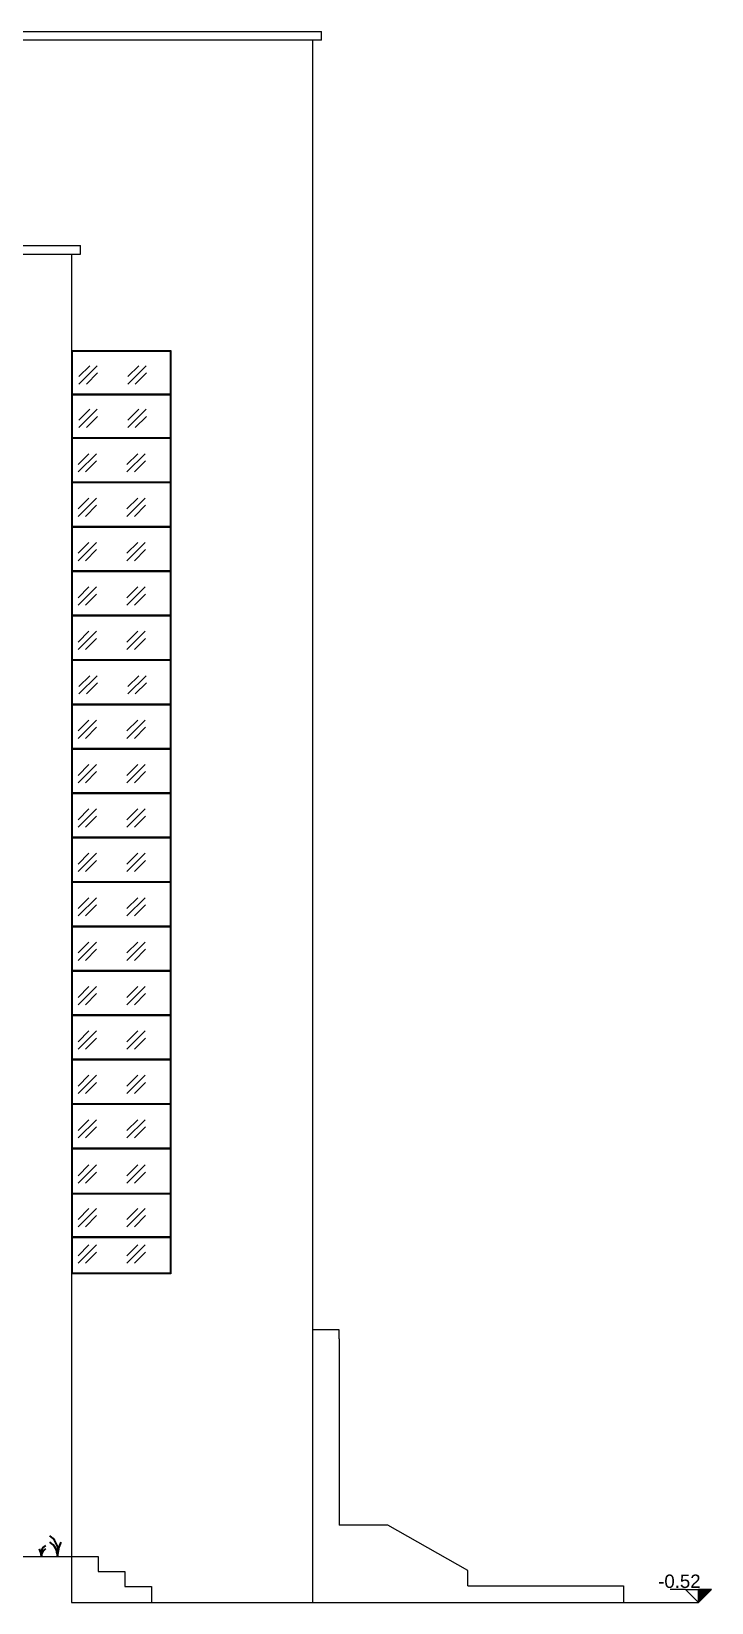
# Model space of a CAD drawing. Header units: millimetres. Extents: x 2459 to 3981, y 1231 to 4850.
# Drawn here: x 3703.95 to 3711.61, y 1240.85 to 1258.54 of the extents above; entities that cross this region are included whole.
import ezdxf

# ---------------------------------------------------------------- set-up
doc = ezdxf.new("R2010")
doc.units = ezdxf.units.MM
doc.layers.add('erbetta', color=7, linetype='Continuous', lineweight=40)
doc.styles.get("Standard").update_dxf_attribs({"font": 'arial.ttf'})

msp = doc.modelspace()

# ---------------------------------------------------------------- hatches: boundary and pattern name
at = {"ltscale": 0.01}
h = msp.add_hatch(color=256, dxfattribs=at)
h.dxf.hatch_style = 1
h.paths.add_polyline_path([(3711.459134, 1240.992715), (3711.606617, 1240.992715), (3711.459134, 1240.845233)])

# ---------------------------------------------------------------- linework, layer by layer
for p, q in [((3697.975604, 1258.537715), (3707.213072, 1258.536808)), ((3707.213072, 1258.437715), (3707.213072, 1258.536808)), ((3707.113072, 1258.437715), (3707.112278, 1243.915233)), ((3704.500078, 1256.02824), (3704.500078, 1256.12824)), ((3704.400078, 1254.9464, 0.831449), (3705.520078, 1254.9464, 0.809949)), ((3704.400078, 1254.9364, 0.831449), (3705.520078, 1254.9364, 0.809949)), ((3704.410078, 1244.545508, 1), (3704.410078, 1254.9364, 0.831257)), ((3704.400078, 1254.4564, 0.415724), (3705.520078, 1254.4564, 0.394225)), ((3704.400078, 1254.4464, 0.415724), (3705.520078, 1254.4464, 0.394225)), ((3704.400078, 1253.9664, 0.415724), (3705.520078, 1253.9664, 0.394225)), ((3704.400078, 1253.9564, 0.415724), (3705.520078, 1253.9564, 0.394225)), ((3704.400078, 1253.4664, 0.415724), (3705.520078, 1253.4664, 0.394225)), ((3704.400078, 1253.4564, 0.415724), (3705.520078, 1253.4564, 0.394225)), ((3704.400078, 1252.9664, 0.415724), (3705.520078, 1252.9664, 0.394225)), ((3704.400078, 1252.9564, 0.415724), (3705.520078, 1252.9564, 0.394225)), ((3704.400078, 1252.4664, 0.415724), (3705.520078, 1252.4664, 0.394225)), ((3704.400078, 1252.4564, 0.415724), (3705.520078, 1252.4564, 0.394225)), ((3704.400078, 1251.9664, 0.415724), (3705.520078, 1251.9664, 0.394225)), ((3704.400078, 1251.9564, 0.415724), (3705.520078, 1251.9564, 0.394225)), ((3704.400078, 1251.4664, 0.415724), (3705.520078, 1251.4664, 0.394225)), ((3704.400078, 1251.4564, 0.415724), (3705.520078, 1251.4564, 0.394225)), ((3704.400078, 1250.9664, 0.410063), (3705.520078, 1250.9664, 0.394225)), ((3704.400078, 1250.9564, 0.410063), (3705.520078, 1250.9564, 0.394225)), ((3704.400078, 1250.4664, 0.415724), (3705.510078, 1250.4664, 0.394416)), ((3704.400078, 1250.4564, 0.415724), (3705.510078, 1250.4564, 0.394416)), ((3704.400078, 1249.9664, 0.950319), (3705.510078, 1249.9664, 0.929011)), ((3704.400078, 1249.9564, 0.950319), (3705.510078, 1249.9564, 0.929011)), ((3704.400078, 1249.4664, 0.415724), (3705.510078, 1249.4664, 0.394416)), ((3704.400078, 1249.4564, 0.415724), (3705.510078, 1249.4564, 0.394416)), ((3704.400078, 1248.9664, 0.415724), (3705.520078, 1248.9664, 0.394225)), ((3704.400078, 1248.9564, 0.415724), (3705.520078, 1248.9564, 0.394225)), ((3704.400078, 1248.4664, 0.415724), (3705.520078, 1248.4664, 0.394225)), ((3704.400078, 1248.4564, 0.415724), (3705.520078, 1248.4564, 0.394225)), ((3704.400078, 1247.9664, 0.415724), (3705.520078, 1247.9664, 0.394225)), ((3704.400078, 1247.9564, 0.415724), (3705.520078, 1247.9564, 0.394225)), ((3704.400078, 1247.4664, 0.415724), (3705.520078, 1247.4664, 0.394225)), ((3704.400078, 1247.4564, 0.415724), (3705.520078, 1247.4564, 0.394225)), ((3704.400078, 1246.9664, 0.415724), (3705.520078, 1246.9664, 0.394225)), ((3704.400078, 1246.9564, 0.415724), (3705.520078, 1246.9564, 0.394225)), ((3704.400078, 1246.4664, 0.415724), (3705.520078, 1246.4664, 0.394225)), ((3704.400078, 1246.4564, 0.415724), (3705.520078, 1246.4564, 0.394225)), ((3704.400078, 1245.9664, 0.415724), (3705.520078, 1245.9664, 0.394225)), ((3704.400078, 1245.9564, 0.415724), (3705.520078, 1245.9564, 0.394225)), ((3704.400078, 1245.4564, 0.415724), (3705.520078, 1245.4564, 0.394225)), ((3704.400078, 1245.4464, 0.415724), (3705.520078, 1245.4464, 0.394225)), ((3704.400078, 1244.9664, 0.415724), (3705.520078, 1244.9664, 0.394225)), ((3704.400078, 1244.9564, 0.415724), (3705.520078, 1244.9564, 0.394225)), ((3705.520078, 1244.555508, 1), (3704.400078, 1244.555508, 1)), ((3705.520078, 1244.545508, 1), (3704.400078, 1244.545508, 1)), ((3707.412278, 1243.915233), (3707.112278, 1243.915233, 1)), ((3707.96172, 1241.715233), (3707.412278, 1241.715233)), ((3708.86172, 1241.035233), (3708.86172, 1241.205233)), ((3708.86172, 1241.035233), (3710.616462, 1241.035233)), ((3711.311652, 1240.992715), (3711.140341, 1240.992715)), ((3711.459134, 1240.845233), (3711.311652, 1240.992715)), ((3711.311652, 1240.992715), (3711.459134, 1240.992715)), ((3711.459134, 1240.845233), (3711.606617, 1240.992715)), ((3711.606617, 1240.992715), (3711.459134, 1240.992715)), ((3711.459134, 1240.845233), (3711.459134, 1240.992715))]:
    msp.add_line(p, q, dxfattribs=at)
at = {"linetype": 'Continuous', "ltscale": 0.01}
for p, q in [((3707.213072, 1258.437715), (3697.353824, 1258.437715)), ((3692.080078, 1256.12824), (3704.500078, 1256.12824)), ((3692.180078, 1256.02824), (3704.400078, 1256.02824)), ((3704.400078, 1256.02824), (3704.500078, 1256.02824)), ((3704.400078, 1256.02824), (3704.400078, 1240.845233)), ((3704.500078, 1256.02824), (3704.500078, 1256.12824)), ((3704.484321, 1254.567198, -1.13744), (3704.690027, 1254.772904, -1.13744)), ((3704.606571, 1254.772904, -1.13744), (3704.484321, 1254.650654, -1.13744)), ((3705.034321, 1254.567198, -1.13744), (3705.240027, 1254.772904, -1.13744)), ((3705.156571, 1254.772904, -1.13744), (3705.034321, 1254.650654, -1.13744)), ((3704.69321, 1254.692632, -1.13744), (3704.567776, 1254.567198, -1.13744)), ((3705.24321, 1254.692632, -1.13744), (3705.117776, 1254.567198, -1.13744)), ((3704.484321, 1254.077198, -0.693035), (3704.690027, 1254.282904, -0.693035)), ((3704.606571, 1254.282904, -0.693035), (3704.484321, 1254.160654, -0.693035)), ((3705.034321, 1254.077198, -0.693035), (3705.240027, 1254.282904, -0.693035)), ((3705.156571, 1254.282904, -0.693035), (3705.034321, 1254.160654, -0.693035)), ((3704.69321, 1254.202632, -0.693035), (3704.567776, 1254.077198, -0.693035)), ((3705.24321, 1254.202632, -0.693035), (3705.117776, 1254.077198, -0.693035)), ((3704.474321, 1253.577198, -0.692843), (3704.680027, 1253.782904, -0.692843)), ((3704.596571, 1253.782904, -0.692843), (3704.474321, 1253.660654, -0.692843)), ((3704.68321, 1253.702632, -0.692843), (3704.557776, 1253.577198, -0.692843)), ((3705.024321, 1253.577198, -0.692843), (3705.230027, 1253.782904, -0.692843)), ((3705.146571, 1253.782904, -0.692843), (3705.024321, 1253.660654, -0.692843)), ((3705.23321, 1253.702632, -0.692843), (3705.107776, 1253.577198, -0.692843)), ((3704.474321, 1253.077198, -0.158248), (3704.680027, 1253.282904, -0.158248)), ((3704.596571, 1253.282904, -0.158248), (3704.474321, 1253.160654, -0.158248)), ((3704.68321, 1253.202632, -0.158248), (3704.557776, 1253.077198, -0.158248)), ((3705.024321, 1253.077198, -0.158248), (3705.230027, 1253.282904, -0.158248)), ((3705.146571, 1253.282904, -0.158248), (3705.024321, 1253.160654, -0.158248)), ((3705.23321, 1253.202632, -0.158248), (3705.107776, 1253.077198, -0.158248)), ((3704.474321, 1252.577198, -0.692843), (3704.680027, 1252.782904, -0.692843)), ((3704.596571, 1252.782904, -0.692843), (3704.474321, 1252.660654, -0.692843)), ((3704.68321, 1252.702632, -0.692843), (3704.557776, 1252.577198, -0.692843)), ((3705.024321, 1252.577198, -0.692843), (3705.230027, 1252.782904, -0.692843)), ((3705.146571, 1252.782904, -0.692843), (3705.024321, 1252.660654, -0.692843)), ((3705.23321, 1252.702632, -0.692843), (3705.107776, 1252.577198, -0.692843)), ((3704.474321, 1252.077198, -0.122442), (3704.680027, 1252.282904, -0.122442)), ((3704.596571, 1252.282904, -0.122442), (3704.474321, 1252.160654, -0.122442)), ((3705.024321, 1252.077198, -0.122442), (3705.230027, 1252.282904, -0.122442)), ((3705.146571, 1252.282904, -0.122442), (3705.024321, 1252.160654, -0.122442)), ((3704.68321, 1252.202632, -0.122442), (3704.557776, 1252.077198, -0.122442)), ((3705.23321, 1252.202632, -0.122442), (3705.107776, 1252.077198, -0.122442)), ((3704.474321, 1251.577198, -0.692843), (3704.680027, 1251.782904, -0.692843)), ((3704.596571, 1251.782904, -0.692843), (3704.474321, 1251.660654, -0.692843)), ((3705.024321, 1251.577198, -0.692843), (3705.230027, 1251.782904, -0.692843)), ((3705.146571, 1251.782904, -0.692843), (3705.024321, 1251.660654, -0.692843)), ((3704.68321, 1251.702632, -0.692843), (3704.557776, 1251.577198, -0.692843)), ((3705.23321, 1251.702632, -0.692843), (3705.107776, 1251.577198, -0.692843)), ((3704.484321, 1251.077198, -0.605775), (3704.690027, 1251.282904, -0.605775)), ((3704.606571, 1251.282904, -0.605775), (3704.484321, 1251.160654, -0.605775)), ((3705.034321, 1251.077198, -0.605775), (3705.240027, 1251.282904, -0.605775)), ((3705.156571, 1251.282904, -0.605775), (3705.034321, 1251.160654, -0.605775)), ((3704.69321, 1251.202632, -0.605775), (3704.567776, 1251.077198, -0.605775)), ((3705.24321, 1251.202632, -0.605775), (3705.117776, 1251.077198, -0.605775)), ((3704.474321, 1250.577198, -0.605584), (3704.680027, 1250.782904, -0.605584)), ((3704.596571, 1250.782904, -0.605584), (3704.474321, 1250.660654, -0.605584)), ((3704.68321, 1250.702632, -0.605584), (3704.557776, 1250.577198, -0.605584)), ((3705.024321, 1250.577198, -0.605584), (3705.230027, 1250.782904, -0.605584)), ((3705.146571, 1250.782904, -0.605584), (3705.024321, 1250.660654, -0.605584)), ((3705.23321, 1250.702632, -0.605584), (3705.107776, 1250.577198, -0.605584)), ((3704.474321, 1250.077198, -0.070989), (3704.680027, 1250.282904, -0.070989)), ((3704.596571, 1250.282904, -0.070989), (3704.474321, 1250.160654, -0.070989)), ((3704.68321, 1250.202632, -0.070989), (3704.557776, 1250.077198, -0.070989)), ((3705.024321, 1250.077198, -0.070989), (3705.230027, 1250.282904, -0.070989)), ((3705.146571, 1250.282904, -0.070989), (3705.024321, 1250.160654, -0.070989)), ((3705.23321, 1250.202632, -0.070989), (3705.107776, 1250.077198, -0.070989)), ((3704.474321, 1249.577198, -0.605584), (3704.680027, 1249.782904, -0.605584)), ((3704.596571, 1249.782904, -0.605584), (3704.474321, 1249.660654, -0.605584)), ((3704.68321, 1249.702632, -0.605584), (3704.557776, 1249.577198, -0.605584)), ((3705.024321, 1249.577198, -0.605584), (3705.230027, 1249.782904, -0.605584)), ((3705.146571, 1249.782904, -0.605584), (3705.024321, 1249.660654, -0.605584)), ((3705.23321, 1249.702632, -0.605584), (3705.107776, 1249.577198, -0.605584)), ((3704.474321, 1249.077198, -0.035183), (3704.680027, 1249.282904, -0.035183)), ((3704.596571, 1249.282904, -0.035183), (3704.474321, 1249.160654, -0.035183)), ((3705.024321, 1249.077198, -0.035183), (3705.230027, 1249.282904, -0.035183)), ((3705.146571, 1249.282904, -0.035183), (3705.024321, 1249.160654, -0.035183)), ((3704.68321, 1249.202632, -0.035183), (3704.557776, 1249.077198, -0.035183)), ((3705.23321, 1249.202632, -0.035183), (3705.107776, 1249.077198, -0.035183)), ((3704.474321, 1248.577198, -0.605584), (3704.680027, 1248.782904, -0.605584)), ((3704.596571, 1248.782904, -0.605584), (3704.474321, 1248.660654, -0.605584)), ((3705.024321, 1248.577198, -0.605584), (3705.230027, 1248.782904, -0.605584)), ((3705.146571, 1248.782904, -0.605584), (3705.024321, 1248.660654, -0.605584)), ((3704.68321, 1248.702632, -0.605584), (3704.557776, 1248.577198, -0.605584)), ((3705.23321, 1248.702632, -0.605584), (3705.107776, 1248.577198, -0.605584)), ((3704.474321, 1248.077198, -0.605584), (3704.680027, 1248.282904, -0.605584)), ((3704.596571, 1248.282904, -0.605584), (3704.474321, 1248.160654, -0.605584)), ((3705.024321, 1248.077198, -0.605584), (3705.230027, 1248.282904, -0.605584)), ((3705.146571, 1248.282904, -0.605584), (3705.024321, 1248.160654, -0.605584)), ((3704.68321, 1248.202632, -0.605584), (3704.557776, 1248.077198, -0.605584)), ((3705.23321, 1248.202632, -0.605584), (3705.107776, 1248.077198, -0.605584)), ((3704.474321, 1247.577198), (3704.680027, 1247.782904)), ((3704.596571, 1247.782904), (3704.474321, 1247.660654)), ((3704.68321, 1247.702632), (3704.557776, 1247.577198)), ((3705.024321, 1247.577198), (3705.230027, 1247.782904)), ((3705.146571, 1247.782904), (3705.024321, 1247.660654)), ((3705.23321, 1247.702632), (3705.107776, 1247.577198)), ((3704.474321, 1247.077198), (3704.680027, 1247.282904)), ((3704.596571, 1247.282904), (3704.474321, 1247.160654)), ((3704.68321, 1247.202632), (3704.557776, 1247.077198)), ((3705.024321, 1247.077198), (3705.230027, 1247.282904)), ((3705.146571, 1247.282904), (3705.024321, 1247.160654)), ((3705.23321, 1247.202632), (3705.107776, 1247.077198)), ((3704.474321, 1246.577198, -0.605584), (3704.680027, 1246.782904, -0.605584)), ((3704.596571, 1246.782904, -0.605584), (3704.474321, 1246.660654, -0.605584)), ((3704.68321, 1246.702632, -0.605584), (3704.557776, 1246.577198, -0.605584)), ((3705.024321, 1246.577198, -0.605584), (3705.230027, 1246.782904, -0.605584)), ((3705.146571, 1246.782904, -0.605584), (3705.024321, 1246.660654, -0.605584)), ((3705.23321, 1246.702632, -0.605584), (3705.107776, 1246.577198, -0.605584)), ((3704.474321, 1246.077198, -0.605584), (3704.680027, 1246.282904, -0.605584)), ((3704.596571, 1246.282904, -0.605584), (3704.474321, 1246.160654, -0.605584)), ((3705.024321, 1246.077198, -0.605584), (3705.230027, 1246.282904, -0.605584)), ((3705.146571, 1246.282904, -0.605584), (3705.024321, 1246.160654, -0.605584)), ((3704.68321, 1246.202632, -0.605584), (3704.557776, 1246.077198, -0.605584)), ((3705.23321, 1246.202632, -0.605584), (3705.107776, 1246.077198, -0.605584)), ((3704.474321, 1245.567198, -0.605584), (3704.680027, 1245.772904, -0.605584)), ((3704.596571, 1245.772904, -0.605584), (3704.474321, 1245.650654, -0.605584)), ((3705.024321, 1245.567198, -0.605584), (3705.230027, 1245.772904, -0.605584)), ((3705.146571, 1245.772904, -0.605584), (3705.024321, 1245.650654, -0.605584)), ((3704.68321, 1245.692632, -0.605584), (3704.557776, 1245.567198, -0.605584)), ((3705.23321, 1245.692632, -0.605584), (3705.107776, 1245.567198, -0.605584)), ((3704.474321, 1245.077198, -0.605584), (3704.680027, 1245.282904, -0.605584)), ((3704.596571, 1245.282904, -0.605584), (3704.474321, 1245.160654, -0.605584)), ((3704.68321, 1245.202632, -0.605584), (3704.557776, 1245.077198, -0.605584)), ((3705.024321, 1245.077198, -0.605584), (3705.230027, 1245.282904, -0.605584)), ((3705.146571, 1245.282904, -0.605584), (3705.024321, 1245.160654, -0.605584)), ((3705.23321, 1245.202632, -0.605584), (3705.107776, 1245.077198, -0.605584)), ((3704.474321, 1244.666306), (3704.680027, 1244.872012)), ((3704.596571, 1244.872012), (3704.474321, 1244.749761)), ((3705.024321, 1244.666306), (3705.230027, 1244.872012)), ((3705.146571, 1244.872012), (3705.024321, 1244.749761)), ((3704.68321, 1244.79174), (3704.557776, 1244.666306)), ((3705.23321, 1244.79174), (3705.107776, 1244.666306)), ((3707.112278, 1243.915233), (3707.112278, 1240.845233)), ((3707.412278, 1243.815233), (3707.412278, 1241.715233)), ((3708.86172, 1241.205233), (3707.96172, 1241.715233)), ((3692.180078, 1241.365233), (3704.400078, 1241.365233)), ((3704.400078, 1241.365233), (3704.700078, 1241.365233)), ((3704.400078, 1241.365233), (3704.400078, 1240.845233)), ((3704.700078, 1241.365233), (3704.700078, 1241.195233)), ((3704.700078, 1241.195233), (3705.000078, 1241.195233)), ((3705.000078, 1241.195233), (3705.000078, 1241.025233)), ((3705.000078, 1241.025233), (3705.300078, 1241.025233)), ((3705.300078, 1241.025233), (3705.300078, 1240.845233)), ((3704.400078, 1240.845233), (3711.459134, 1240.845233))]:
    msp.add_line(p, q, dxfattribs=at)
for p, q in [((3707.412278, 1243.815233), (3707.412278, 1243.915233)), ((3710.616462, 1241.035233), (3710.616462, 1240.845233))]:
    msp.add_line(p, q)
at = {"ltscale": 0.01}
for points in [[(3705.510078, 1254.9364, 0.810141), (3705.510078, 1248.515233, 1), (3705.510078, 1245.813372, 1), (3705.510078, 1244.545508, 1)], [(3705.520078, 1254.9464, 0.809949), (3705.520078, 1250.415543, 0.94025), (3705.520078, 1248.515233, 1), (3705.520078, 1245.813372, 1), (3705.520078, 1244.545508, 1)]]:
    msp.add_polyline3d(points, dxfattribs=at)
at = {"layer": 'erbetta', "linetype": 'Continuous', "ltscale": 0.01}
for centre, radius, start, end in [((3704.17077, 1241.393418), 0.113889, 124.6907886, 176.6781281), ((3704.03158, 1241.41912), 0.217802, 3.3218719, 55.3092114), ((3704.052267, 1241.365233), 0.190344, 0, 57.1412919), ((3704.591084, 1241.365233), 0.348473, 152.6881931, 180), ((3703.878204, 1241.36524), 0.182217, 0, 27.3118069), ((3704.159952, 1241.36524), 0.099531, 122.8587081, 180)]:
    msp.add_arc(centre, radius, start, end, dxfattribs=at)

# ---------------------------------------------------------------- texts
at = {"linetype": 'Continuous'}
msp.add_text('-0.52', height=0.15, dxfattribs=at).set_placement((3711.005428, 1241.010604, -1))

doc.saveas('drawing.dxf')
